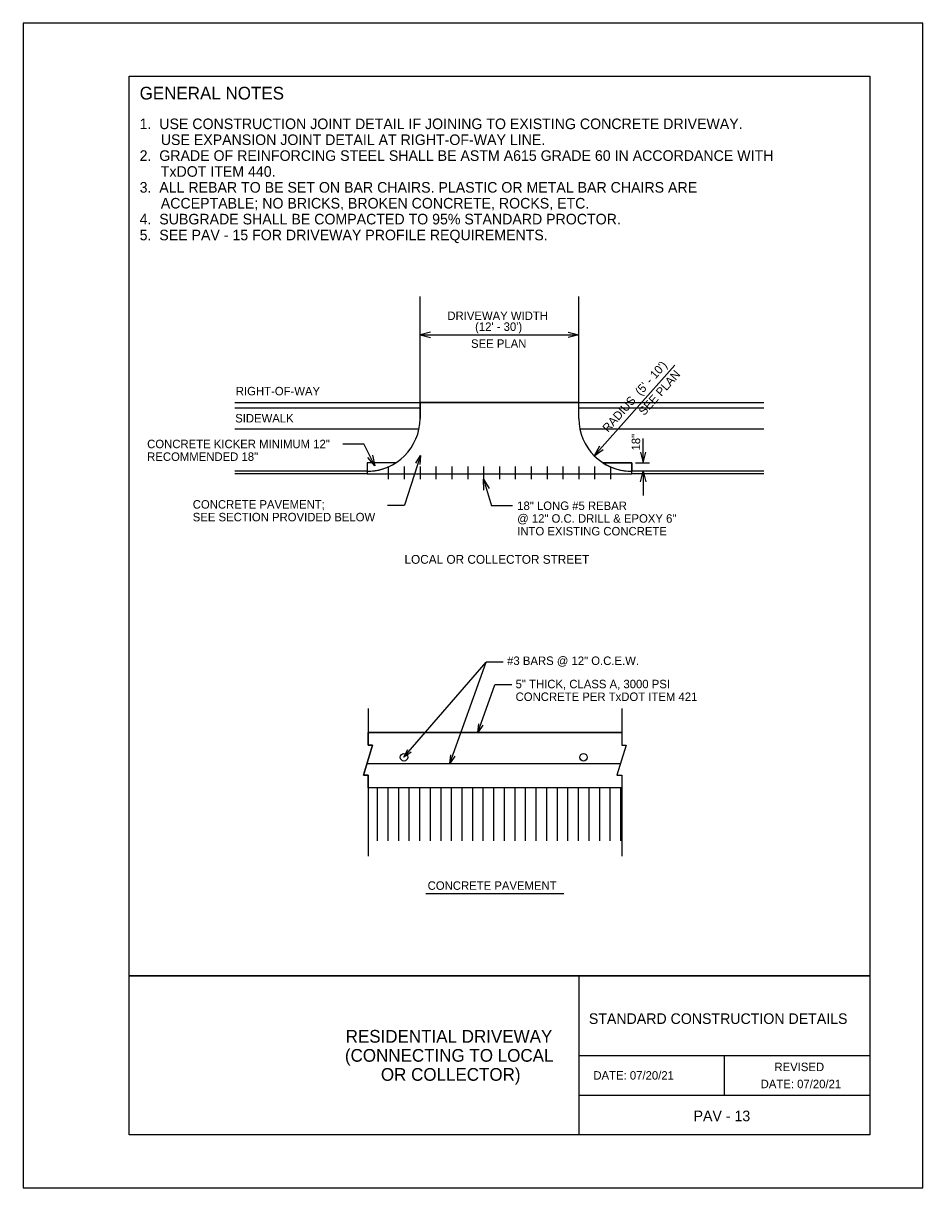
# Model space of a CAD drawing. Extents: x 2082788 to 2082796.5, y 13331214 to 13331225.
import ezdxf

# ---------------------------------------------------------------- set-up
doc = ezdxf.new("R2010")
doc.units = 0
for name, color, linetype in [('Detail', 7, 'Continuous'), ('Detail Label', 7, 'Continuous'), ('FILL', 7, 'Continuous'), ('Level 60', 7, 'Continuous'), ('Non-Print', 7, 'Continuous'), ('Sheet Title Block', 7, 'Continuous')]:
    doc.layers.add(name, color=color, linetype=linetype)

msp = doc.modelspace()

# ---------------------------------------------------------------- linework, layer by layer
at = {"layer": 'Detail'}
for p, q in [((2082791.793, 13331221.279), (2082791.793, 13331222.429)), ((2082793.293, 13331221.279), (2082793.293, 13331222.429)), ((2082791.793, 13331222.069), (2082793.293, 13331222.069)), ((2082793.44, 13331220.926), (2082794.201, 13331221.781)), ((2082790.043, 13331221.429), (2082795.043, 13331221.429)), ((2082790.043, 13331221.379), (2082791.793, 13331221.379)), ((2082793.293, 13331221.379), (2082795.043, 13331221.379)), ((2082790.043, 13331221.179), (2082791.783, 13331221.179)), ((2082793.303, 13331221.179), (2082795.043, 13331221.179)), ((2082793.902, 13331220.859), (2082793.902, 13331221.09)), ((2082791.293, 13331220.779), (2082790.043, 13331220.779)), ((2082791.293, 13331220.779), (2082791.293, 13331220.754)), ((2082793.793, 13331220.754), (2082793.793, 13331220.779)), ((2082795.043, 13331220.779), (2082793.793, 13331220.779)), ((2082793.829, 13331220.859), (2082793.96, 13331220.859)), ((2082793.902, 13331220.779), (2082793.902, 13331220.549)), ((2082791.293, 13331220.754), (2082790.043, 13331220.754)), ((2082791.293, 13331220.754), (2082793.793, 13331220.754)), ((2082795.043, 13331220.754), (2082793.793, 13331220.754)), ((2082791.302, 13331218.537), (2082791.302, 13331218.191)), ((2082793.699, 13331218.537), (2082793.699, 13331218.191)), ((2082793.699, 13331218.311), (2082791.302, 13331218.311)), ((2082791.344, 13331218.191), (2082791.257, 13331217.908)), ((2082791.302, 13331218.191), (2082791.344, 13331218.191)), ((2082793.741, 13331218.191), (2082793.654, 13331217.908)), ((2082793.699, 13331218.191), (2082793.741, 13331218.191)), ((2082791.291, 13331218.019), (2082793.688, 13331218.019)), ((2082791.257, 13331217.908), (2082791.302, 13331217.908)), ((2082791.302, 13331217.908), (2082791.302, 13331217.142)), ((2082793.654, 13331217.908), (2082793.699, 13331217.908)), ((2082793.699, 13331217.908), (2082793.699, 13331217.142)), ((2082793.699, 13331217.789), (2082791.302, 13331217.789)), ((2082791.849, 13331216.791), (2082793.152, 13331216.791))]:
    msp.add_line(p, q, dxfattribs=at)
msp.add_lwpolyline([(2082791.302, 13331218.311), (2082793.699, 13331218.309), (2082793.699, 13331218.191), (2082793.741, 13331218.191), (2082793.654, 13331217.908), (2082793.699, 13331217.908), (2082793.699, 13331217.789), (2082791.302, 13331217.789), (2082791.302, 13331217.908), (2082791.257, 13331217.908), (2082791.344, 13331218.191), (2082791.302, 13331218.191)], close=True, dxfattribs=at)
for centre in [(2082791.641, 13331218.077), (2082793.338, 13331218.077)]:
    msp.add_circle(centre, 0.0352, dxfattribs=at)
for centre, start, end in [((2082791.293, 13331221.279), 270, 0), ((2082793.793, 13331221.279), 180, 270)]:
    msp.add_arc(centre, 0.5, start, end, dxfattribs=at)
at = {"layer": 'Detail Label'}
for p, q in [((2082791.063, 13331221.037), (2082791.263, 13331221.037)), ((2082791.365, 13331220.83), (2082791.263, 13331221.037)), ((2082791.798, 13331220.927), (2082791.645, 13331220.459)), ((2082791.565, 13331220.859), (2082791.293, 13331220.859)), ((2082791.293, 13331220.859), (2082791.293, 13331220.779)), ((2082791.493, 13331220.824), (2082791.493, 13331220.704)), ((2082791.643, 13331220.824), (2082791.643, 13331220.704)), ((2082791.793, 13331220.824), (2082791.793, 13331220.704)), ((2082791.943, 13331220.824), (2082791.943, 13331220.704)), ((2082792.093, 13331220.824), (2082792.093, 13331220.704)), ((2082792.243, 13331220.824), (2082792.243, 13331220.704)), ((2082792.393, 13331220.824), (2082792.393, 13331220.704)), ((2082792.543, 13331220.824), (2082792.543, 13331220.704)), ((2082792.693, 13331220.824), (2082792.693, 13331220.704)), ((2082792.843, 13331220.824), (2082792.843, 13331220.704)), ((2082792.993, 13331220.824), (2082792.993, 13331220.704)), ((2082793.143, 13331220.824), (2082793.143, 13331220.704)), ((2082793.293, 13331220.824), (2082793.293, 13331220.704)), ((2082793.443, 13331220.824), (2082793.443, 13331220.704)), ((2082793.522, 13331220.859), (2082793.793, 13331220.859)), ((2082793.593, 13331220.824), (2082793.593, 13331220.704)), ((2082793.793, 13331220.859), (2082793.793, 13331220.779)), ((2082792.393, 13331220.704), (2082792.467, 13331220.453)), ((2082791.485, 13331220.459), (2082791.645, 13331220.459)), ((2082792.667, 13331220.453), (2082792.467, 13331220.453)), ((2082791.641, 13331218.077), (2082792.418, 13331218.977)), ((2082792.075, 13331218.019), (2082792.418, 13331218.977)), ((2082792.578, 13331218.977), (2082792.418, 13331218.977)), ((2082792.339, 13331218.311), (2082792.501, 13331218.762)), ((2082792.661, 13331218.762), (2082792.501, 13331218.762))]:
    msp.add_line(p, q, dxfattribs=at)
for points in [[(2082791.893, 13331222.094), (2082791.793, 13331222.069), (2082791.893, 13331222.044)], [(2082793.193, 13331222.094), (2082793.293, 13331222.069), (2082793.193, 13331222.044)], [(2082793.488, 13331221.017), (2082793.44, 13331220.926), (2082793.525, 13331220.984)], [(2082791.343, 13331220.931), (2082791.365, 13331220.83), (2082791.299, 13331220.908)], [(2082791.754, 13331220.857), (2082791.798, 13331220.927), (2082791.792, 13331220.844)], [(2082793.877, 13331220.959), (2082793.902, 13331220.859), (2082793.927, 13331220.959)], [(2082793.877, 13331220.679), (2082793.902, 13331220.779), (2082793.927, 13331220.679)], [(2082792.397, 13331220.601), (2082792.393, 13331220.704), (2082792.445, 13331220.615)], [(2082792.385, 13331218.379), (2082792.339, 13331218.311), (2082792.347, 13331218.393)], [(2082791.709, 13331218.124), (2082791.641, 13331218.077), (2082791.678, 13331218.15)], [(2082792.121, 13331218.088), (2082792.075, 13331218.019), (2082792.083, 13331218.101)]]:
    msp.add_lwpolyline(points, dxfattribs=at)
at = {"layer": 'FILL'}
for p, q in [((2082793.293, 13331221.429), (2082791.793, 13331221.429)), ((2082791.793, 13331221.429), (2082791.793, 13331221.279)), ((2082793.293, 13331221.279), (2082793.293, 13331221.429)), ((2082791.565, 13331220.859), (2082791.293, 13331220.859)), ((2082791.293, 13331220.859), (2082791.293, 13331220.779)), ((2082791.293, 13331220.779), (2082791.293, 13331220.754)), ((2082793.793, 13331220.859), (2082793.522, 13331220.859)), ((2082793.793, 13331220.779), (2082793.793, 13331220.859)), ((2082793.793, 13331220.754), (2082793.793, 13331220.779)), ((2082791.293, 13331220.754), (2082793.793, 13331220.754))]:
    msp.add_line(p, q, dxfattribs=at)
for centre, start, end in [((2082791.293, 13331221.279), 270, 0), ((2082793.793, 13331221.279), 180, 270), ((2082791.293, 13331221.279), 270, 302.8599), ((2082793.793, 13331221.279), 237.1401, 270)]:
    msp.add_arc(centre, 0.5, start, end, dxfattribs=at)
at = {"layer": 'Level 60'}
for p, q in [((2082791.391, 13331217.289), (2082791.391, 13331217.789)), ((2082791.491, 13331217.289), (2082791.491, 13331217.789)), ((2082791.591, 13331217.289), (2082791.591, 13331217.789)), ((2082791.691, 13331217.289), (2082791.691, 13331217.789)), ((2082791.791, 13331217.289), (2082791.791, 13331217.789)), ((2082791.891, 13331217.289), (2082791.891, 13331217.789)), ((2082791.991, 13331217.289), (2082791.991, 13331217.789)), ((2082792.091, 13331217.289), (2082792.091, 13331217.789)), ((2082792.191, 13331217.289), (2082792.191, 13331217.789)), ((2082792.291, 13331217.289), (2082792.291, 13331217.789)), ((2082792.391, 13331217.289), (2082792.391, 13331217.789)), ((2082792.491, 13331217.289), (2082792.491, 13331217.789)), ((2082792.591, 13331217.289), (2082792.591, 13331217.789)), ((2082792.691, 13331217.289), (2082792.691, 13331217.789)), ((2082792.791, 13331217.289), (2082792.791, 13331217.789)), ((2082792.891, 13331217.289), (2082792.891, 13331217.789)), ((2082792.991, 13331217.289), (2082792.991, 13331217.789)), ((2082793.091, 13331217.289), (2082793.091, 13331217.789)), ((2082793.191, 13331217.289), (2082793.191, 13331217.789)), ((2082793.291, 13331217.289), (2082793.291, 13331217.789)), ((2082793.391, 13331217.289), (2082793.391, 13331217.789)), ((2082793.491, 13331217.289), (2082793.491, 13331217.789)), ((2082793.591, 13331217.289), (2082793.591, 13331217.789)), ((2082793.691, 13331217.289), (2082793.691, 13331217.789))]:
    msp.add_line(p, q, dxfattribs=at)
at = {"layer": 'Non-Print'}
msp.add_lwpolyline([(2082788.043, 13331214.011), (2082796.543, 13331214.011), (2082796.543, 13331225.011), (2082788.043, 13331225.011)], close=True, dxfattribs=at)
at = {"layer": 'Sheet Title Block'}
for p, q in [((2082793.293, 13331216.011), (2082793.293, 13331214.511)), ((2082793.293, 13331215.261), (2082796.043, 13331215.261)), ((2082794.668, 13331215.261), (2082794.668, 13331214.886)), ((2082793.293, 13331214.886), (2082796.043, 13331214.886))]:
    msp.add_line(p, q, dxfattribs=at)
for points in [[(2082789.043, 13331224.511), (2082796.043, 13331224.511), (2082796.043, 13331216.011), (2082789.043, 13331216.011)], [(2082789.043, 13331216.011), (2082796.043, 13331216.011), (2082796.043, 13331214.511), (2082789.043, 13331214.511)]]:
    msp.add_lwpolyline(points, close=True, dxfattribs=at)

# ---------------------------------------------------------------- texts
at = {"layer": 'Detail'}
for s, p in [('DRIVEWAY WIDTH', (2082792.051, 13331222.208)), ("(12' - 30')", (2082792.313, 13331222.105)), ('SEE PLAN', (2082792.275, 13331221.945)), ('RIGHT-OF-WAY', (2082790.052, 13331221.496)), ('SIDEWALK', (2082790.046, 13331221.24)), ('CONCRETE PAVEMENT', (2082791.865, 13331216.825))]:
    msp.add_text(s, height=0.08, dxfattribs=at).set_placement(p)
for s, rotation, p in [("RADIUS  (5' - 10')", 48.3491, (2082793.569, 13331221.142)), ('SEE PLAN', 48.3491, (2082793.911, 13331221.299)), ('18"', 90, (2082793.873, 13331220.975))]:
    msp.add_text(s, height=0.08, rotation=rotation, dxfattribs=at).set_placement(p)
at = {"layer": 'Detail Label'}
for s, height, p in [('GENERAL NOTES', 0.12, (2082789.143, 13331224.291)), ('1.  USE CONSTRUCTION JOINT DETAIL IF JOINING TO EXISTING CONCRETE DRIVEWAY.  ', 0.1, (2082789.143, 13331224.011)), ('USE EXPANSION JOINT DETAIL AT RIGHT-OF-WAY LINE.', 0.1, (2082789.343, 13331223.861)), ('2.  GRADE OF REINFORCING STEEL SHALL BE ASTM A615 GRADE 60 IN ACCORDANCE WITH ', 0.1, (2082789.143, 13331223.711)), ('TxDOT ITEM 440.', 0.1, (2082789.343, 13331223.561)), ('3.  ALL REBAR TO BE SET ON BAR CHAIRS. PLASTIC OR METAL BAR CHAIRS ARE ', 0.1, (2082789.143, 13331223.411)), ('ACCEPTABLE; NO BRICKS, BROKEN CONCRETE, ROCKS, ETC.', 0.1, (2082789.343, 13331223.261)), ('4.  SUBGRADE SHALL BE COMPACTED TO 95% STANDARD PROCTOR.', 0.1, (2082789.143, 13331223.111)), ('5.  SEE PAV - 15 FOR DRIVEWAY PROFILE REQUIREMENTS.', 0.1, (2082789.143, 13331222.961)), ('CONCRETE KICKER MINIMUM 12" ', 0.08, (2082789.214, 13331220.997)), ('RECOMMENDED 18"', 0.08, (2082789.214, 13331220.877)), ('CONCRETE PAVEMENT;', 0.08, (2082789.645, 13331220.426)), ('18" LONG #5 REBAR', 0.08, (2082792.711, 13331220.413)), ('SEE SECTION PROVIDED BELOW', 0.08, (2082789.645, 13331220.306)), ('@ 12" O.C. DRILL & EPOXY 6" ', 0.08, (2082792.711, 13331220.293)), ('INTO EXISTING CONCRETE', 0.08, (2082792.711, 13331220.173)), ('LOCAL OR COLLECTOR STREET', 0.08333, (2082791.646, 13331219.905)), ('#3 BARS @ 12" O.C.E.W.', 0.08, (2082792.616, 13331218.949)), ('5" THICK, CLASS A, 3000 PSI ', 0.08, (2082792.696, 13331218.729)), ('CONCRETE PER TxDOT ITEM 421', 0.08, (2082792.696, 13331218.609))]:
    msp.add_text(s, height=height, dxfattribs=at).set_placement(p)
at = {"layer": 'Sheet Title Block'}
for s, height, p in [('STANDARD CONSTRUCTION DETAILS', 0.1, (2082793.388, 13331215.558)), ('RESIDENTIAL DRIVEWAY', 0.12, (2082791.09, 13331215.381)), ('(CONNECTING TO LOCAL ', 0.12, (2082791.083, 13331215.201)), ('REVISED', 0.08, (2082795.142, 13331215.112)), ('OR COLLECTOR)', 0.12, (2082791.423, 13331215.021)), ('DATE: 07/20/21', 0.08, (2082793.431, 13331215.032)), (' DATE: 07/20/21', 0.08, (2082794.982, 13331214.951)), ('PAV - 13', 0.1, (2082794.378, 13331214.639))]:
    msp.add_text(s, height=height, dxfattribs=at).set_placement(p)

doc.saveas('drawing.dxf')
